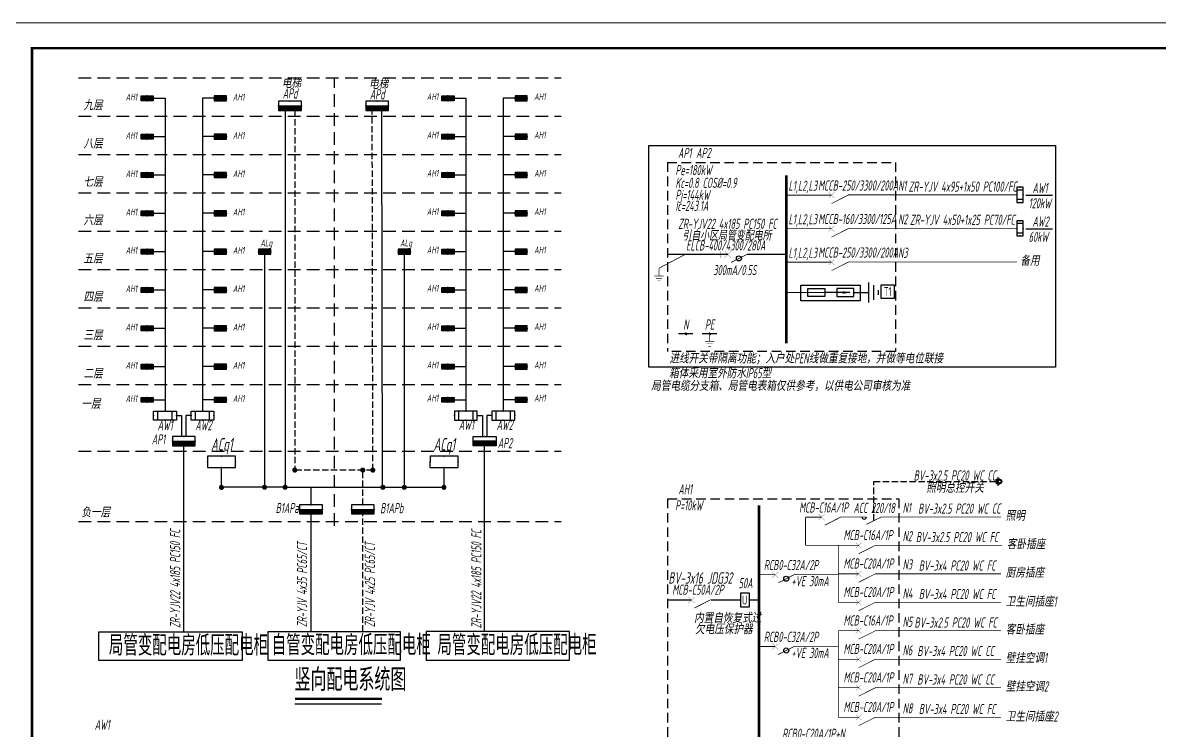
# Model space of a CAD drawing. Extents: x 3443499 to 7125205, y -1700016 to -264854.
# Drawn here: x 3594040 to 3638806, y -787140 to -759270 of the extents above; entities that cross this region are included whole.
import ezdxf
from ezdxf.enums import TextEntityAlignment as Align

# ---------------------------------------------------------------- set-up
doc = ezdxf.new("R2010")
doc.units = 0
doc.header["$LTSCALE"] = 1000
doc.header["$MEASUREMENT"] = 0
for name, pattern in [('CONTINOUS', [0]), ('DASH', [0.35, 0.25, -0.1]), ('DASH4', [0.1875, 0.125, -0.0625]), ('DASHED', [0.75, 0.5, -0.25])]:
    doc.linetypes.add(name, pattern=pattern)
doc.layers.get('0').update_dxf_attribs({"linetype": 'CONTINUOUS'})
for name, color, linetype in [('!!电气', 1, 'CONTINUOUS'), ('ANNO-NOTE', 7, 'CONTINUOUS'), ('DIM-照明', 7, 'CONTINUOUS'), ('ELEMENT', 3, 'CONTINUOUS'), ('EQUIP', 3, 'CONTINUOUS'), ('EQUIP-照明', 3, 'CONTINUOUS'), ('EQUIP-箱柜', 3, 'CONTINUOUS'), ('WIRE-SECU-1', 30, 'CONTINUOUS'), ('WIRE-照明', 2, 'CONTINUOUS'), ('照明平面文字层', 3, 'CONTINUOUS')]:
    doc.layers.add(name, color=color, linetype=linetype)
doc.layers.add('图框', color=147, linetype='CONTINUOUS', lineweight=20)
doc.styles.add('_TCH_LABEL', font='COMPLEX', dxfattribs={"bigfont": 'GBCBIG'})
doc.styles.add('HZTXT', font='gbeitc.shx', dxfattribs={"width": 0.8, "height": 400, "bigfont": 'hztxt.shx'})
doc.styles.add('SM1', font='realsz.shx', dxfattribs={"width": 0.75, "bigfont": 'realhz.shx'})
doc.styles.get("Standard").update_dxf_attribs({"font": 'gbenor.shx', "bigfont": 'gbcbig.shx'})
doc.styles.add('TSSD_Dimension', font='Tssdeng.shx', dxfattribs={"width": 0.7, "bigfont": 'tssdchn.shx'})

# ---------------------------------------------------------------- blocks, each defined once
blk = doc.blocks.new('1107AA')
at = {"color": 3, "linetype": 'Continuous'}
for points, const_width in [([(0, -7.5), (-3.79, 0)], 0.3), ([(-1.25, 1.25), (1.25, -1.25)], 0.1), ([(1.25, 1.25), (-1.25, -1.25)], 0.1)]:
    blk.add_lwpolyline(points, dxfattribs=dict(at, const_width=const_width))
blk = doc.blocks.new('0114')
at = {"color": 3, "linetype": 'Continuous', "const_width": 0.3}
for points in [[(0, 0), (0, -4.58)], [(-2.75, -4.58), (2.75, -4.58)], [(-1.83, -6.01), (1.83, -6.01)], [(-0.86, -7.5), (0.86, -7.5)]]:
    blk.add_lwpolyline(points, dxfattribs=at)
blk = doc.blocks.new('*X31')
at = {"color": 0}
for p, q in [((197.1, 124.2), (199.7, 126.7)), ((197.2, 123.8), (200.1, 126.7)), ((197.2, 124.6), (199.2, 126.7)), ((197.3, 123.4), (200.4, 126.6)), ((197.3, 125.2), (198.6, 126.5)), ((197.4, 123.1), (200.7, 126.5)), ((197.5, 122.9), (201, 126.3)), ((197.7, 122.6), (201.2, 126.1)), ((197.9, 122.4), (201.4, 125.9)), ((198.1, 122.2), (201.6, 125.7)), ((198.4, 122), (201.8, 125.4)), ((198.7, 121.9), (201.9, 125.2)), ((199, 121.8), (202, 124.8)), ((199.4, 121.7), (202.1, 124.5)), ((199.8, 121.7), (202.1, 124.1)), ((200.3, 121.8), (202, 123.5)), ((201.2, 122.3), (201.6, 122.7))]:
    blk.add_line(p, q, dxfattribs=at)
blk = doc.blocks.new('HC000089')
at = {"color": 4, "linetype": 'Continuous', "const_width": 0.2}
blk.add_lwpolyline([(-1.8, -1.8, 0.198912), (0, -2.5, 0.198912), (1.8, -1.8, 0.198912), (2.5, 0, 0.198912), (1.8, 1.8, 0.198912), (0, 2.5, 0.198912), (-1.8, 1.8, 0.198912), (-2.5, 0, 0.198912)], format="xyb", close=True, dxfattribs=at)
at = {"color": 4}
blk.add_blockref('*X31', (-199.6, -124.2), dxfattribs=at)
blk = doc.blocks.new('A$C7C37685A')
at = {"layer": 'ELEMENT'}
for p, q in [((294, 104), (294, -104)), ((745, 104), (294, 104)), ((641, 0), (294, 0)), ((745, -104), (745, 104)), ((1135, -260), (1135, 260)), ((1264, -195), (1264, 195)), ((1394, -65), (1394, 65)), ((294, -104), (745, -104))]:
    blk.add_line(p, q, dxfattribs=at)
for points in [[(294, 0), (0, 0)], [(745, 0), (1135, 0)]]:
    blk.add_lwpolyline(points, dxfattribs=at)
for points in [[(658, 0), (450, -35), (450, 35), (658, 0)], [(450, 35), (658, 0), (450, -35), (450, 35)], [(450, -35), (450, 35), (658, 0), (450, 35)]]:
    blk.add_solid(points, dxfattribs=at)
blk = doc.blocks.new('A$C64190E90')
at = {"layer": 'DIM-照明', "color": 3}
blk.add_lwpolyline([(0, 104), (450, 104), (450, -104), (0, -104)], close=True, dxfattribs=at)
at = {"layer": 'DIM-照明'}
blk.add_blockref('A$C7C37685A', (466, 0), dxfattribs=at)
blk = doc.blocks.new('A$C5F6A5641')
at = {"layer": 'WIRE-照明', "color": 3}
for p, q in [((0, 0), (2337, 0)), ((0, -611), (0, 0)), ((2337, 0), (2337, -611)), ((2337, -611), (0, -611))]:
    blk.add_line(p, q, dxfattribs=at)
blk = doc.blocks.new('$equip$00001428')
for p, q in [((0.75, 0.6), (-0.75, 0.6)), ((-0.75, 0.6), (-0.75, 0)), ((-0.75, 0), (0.75, 0)), ((-0.469, 0.6), (-0.469, 0)), ((0.469, 0.6), (0.469, 0)), ((0.75, 0), (0.75, 0.6))]:
    blk.add_line(p, q)
for p in [(-0.75, 0.3), (0, 0.6), (0, 0), (0.75, 0.3)]:
    blk.add_point(p)
at = {"style": '_TCH_LABEL', "flags": 9}
blk.add_attdef('A', (0, 0), '', height=0.00002, dxfattribs=at)
blk = doc.blocks.new('A$C2FB505A5')
at = {"color": 3, "linetype": 'Continuous'}
for points, const_width in [([(-125, -125), (125, 125)], 10), ([(-125, 125), (125, -125)], 10), ([(771, 11), (125, -316)], 30)]:
    blk.add_lwpolyline(points, dxfattribs=dict(at, const_width=const_width))
at = {"layer": 'DIM-照明', "color": 3, "linetype": 'Continuous', "const_width": 28.8}
blk.add_lwpolyline([(771, 11), (1064, 11)], dxfattribs=at)
at = {"layer": 'DIM-照明', "color": 3, "linetype": 'Continuous'}
blk.add_circle((438, -157), 100, dxfattribs=at)
blk = doc.blocks.new('*X10')
at = {"color": 0}
for p, q in [((-250, 33), (-183, 100)), ((-250, 68), (-218, 100)), ((-247, 0), (-147, 100)), ((-212, 0), (-112, 100)), ((-177, 0), (-77, 100)), ((-141, 0), (-41, 100)), ((-106, 0), (-6, 100)), ((-71, 0), (29, 100)), ((-35, 0), (65, 100)), ((0, 0), (100, 100)), ((35, 0), (135, 100)), ((71, 0), (171, 100)), ((106, 0), (206, 100)), ((141, 0), (241, 100)), ((177, 0), (250, 73)), ((212, 0), (250, 38)), ((247, 0), (250, 3))]:
    blk.add_line(p, q, dxfattribs=at)
blk = doc.blocks.new('$equip$00001414')
for p, q in [((0.75, 0.6), (-0.75, 0.6)), ((-0.75, 0.6), (-0.75, 0)), ((-0.75, 0.3), (0.75, 0.3)), ((-0.75, 0), (0.75, 0)), ((0.75, 0), (0.75, 0.6))]:
    blk.add_line(p, q)
at = {"const_width": 0.3}
blk.add_lwpolyline([(-0.75, 0.15), (0.75, 0.15)], dxfattribs=at)
for p in [(-0.75, 0.3), (0, 0.6), (0, 0), (0.75, 0.3)]:
    blk.add_point(p)
at = {"xscale": 0.00300000000061118, "yscale": 0.00300000000061118, "zscale": 0.00300000000061118}
blk.add_blockref('*X10', (0, 0), dxfattribs=at)
at = {"style": '_TCH_LABEL', "flags": 9}
blk.add_attdef('A', (0, 0), '', height=0.00002, dxfattribs=at)
blk = doc.blocks.new('*X8')
at = {"color": 0}
for p, q in [((-250, 33), (-83, 200)), ((-250, 68), (-118, 200)), ((-250, 104), (-154, 200)), ((-250, 139), (-189, 200)), ((-250, 174), (-224, 200)), ((-247, 0), (-47, 200)), ((-212, 0), (-12, 200)), ((-177, 0), (23, 200)), ((-141, 0), (59, 200)), ((-106, 0), (94, 200)), ((-71, 0), (129, 200)), ((-35, 0), (165, 200)), ((0, 0), (200, 200)), ((35, 0), (235, 200)), ((71, 0), (250, 179)), ((106, 0), (250, 144)), ((141, 0), (250, 109)), ((177, 0), (250, 73)), ((212, 0), (250, 38)), ((247, 0), (250, 3))]:
    blk.add_line(p, q, dxfattribs=at)
blk = doc.blocks.new('$equip$00001421')
for p, q in [((0.75, 0.6), (-0.75, 0.6)), ((-0.75, 0.6), (-0.75, 0)), ((-0.75, 0), (0.75, 0)), ((0.75, 0), (0.75, 0.6))]:
    blk.add_line(p, q)
at = {"const_width": 0.6}
blk.add_lwpolyline([(-0.75, 0.3), (0.75, 0.3)], dxfattribs=at)
for p in [(-0.75, 0.3), (0, 0.6), (0, 0), (0.75, 0.3)]:
    blk.add_point(p)
at = {"xscale": 0.00300000000061118, "yscale": 0.00300000000061118, "zscale": 0.00300000000061118}
blk.add_blockref('*X8', (0, 0), dxfattribs=at)
at = {"style": '_TCH_LABEL', "flags": 9}
blk.add_attdef('A', (0, 0), '', height=0.00002, dxfattribs=at)
blk = doc.blocks.new('A$C46350062')
at = {"layer": 'DIM-照明', "color": 3, "linetype": 'Continuous', "const_width": 28.8}
for points in [[(-590, 0), (-868, 0)], [(0, 0), (-590, -298)]]:
    blk.add_lwpolyline(points, dxfattribs=at)
at = {"layer": 'DIM-照明', "color": 3, "linetype": 'Continuous'}
blk.add_arc((-678, 0), 88.4, 180.9398, 0, dxfattribs=at)
blk = doc.blocks.new('$equip$00001230')
for p, q in [((0.25, 0.71), (0.25, 0.39)), ((0.25, 0.39), (0.5, 0.39)), ((0.5, 0.39), (0.5, -0.39)), ((0.5, -0.39), (0.25, -0.39)), ((0.25, -0.39), (0.25, -0.71))]:
    blk.add_line(p, q)
for radius in [0.357, 0.25]:
    blk.add_circle((0, 0), radius)
at = {"layer": 'EQUIP-照明'}
for p in [(-0.36, 0), (0, 0.36), (0.5, 0), (0, -0.36)]:
    blk.add_point(p, dxfattribs=at)
at = {"layer": 'EQUIP-照明', "flags": 9}
blk.add_attdef('A', (0, 0), '', height=0.00002, dxfattribs=at)
blk = doc.blocks.new('$equip$00001413')
for p, q in [((0.75, 0.6), (-0.75, 0.6)), ((-0.75, 0.6), (-0.75, 0)), ((-0.75, 0), (0.75, 0)), ((0.75, 0), (0.75, 0.6))]:
    blk.add_line(p, q)
for p in [(-0.75, 0.3), (0, 0.6), (0, 0), (0.75, 0.3)]:
    blk.add_point(p)
at = {"style": '_TCH_LABEL', "flags": 9}
blk.add_attdef('A', (0, 0), '', height=0.00002, dxfattribs=at)
blk = doc.blocks.new('A$C7F327A38')
at = {"layer": 'DIM-照明'}
blk.add_lwpolyline([(0, 329), (555, 329), (555, 0), (0, 0)], close=True, dxfattribs=at)
at = {"layer": 'EQUIP', "style": 'TSSD_Dimension', "width": 0.7}
blk.add_text('U', height=350, rotation=90, dxfattribs=at).set_placement((280, 153), align=Align.MIDDLE)

msp = doc.modelspace()

# ---------------------------------------------------------------- linework, layer by layer
at = {"layer": '!!电气', "color": 1}
msp.add_lwpolyline([(3618707.5, -764099.7), (3634716.5, -764099.7), (3634716.5, -772831.3), (3618707.5, -772831.3)], close=True, dxfattribs=at)
at = {"layer": '!!电气', "color": 2, "linetype": 'DASH'}
msp.add_lwpolyline([(3627565.1, -778883.2), (3627567, -777339.9), (3632399.4, -777339.9)], dxfattribs=at)
at = {"layer": '!!电气'}
for points in [[(3597041.3, -783256.1), (3602680.6, -783256.1), (3602680.6, -784397.4), (3597041.3, -784397.4)], [(3603710.8, -783253.4), (3608904.9, -783253.4), (3608904.9, -784394.6), (3603710.8, -784394.6)], [(3615574.4, -783246), (3609935.1, -783246), (3609935.1, -784377.1), (3615574.4, -784377.1)]]:
    msp.add_lwpolyline(points, close=True, dxfattribs=at)
at = {"color": 3, "linetype": 'Continuous'}
for points, const_width in [([(3621536.2, -768280.9), (3621536.2, -768532.3)], 10), ([(3621689.1, -768522.9), (3621939.1, -768272.9)], 10), ([(3621689.1, -768272.9), (3621939.1, -768522.9)], 10), ([(3622585.6, -768387.1), (3621939.1, -768713.9)], 30), ([(3625379.7, -778870.9), (3625629.7, -778620.9)], 10), ([(3625379.7, -778620.9), (3625629.7, -778870.9)], 10), ([(3626276.2, -778735), (3625629.7, -779061.8)], 30), ([(3620245, -782133), (3620495, -781883)], 10), ([(3620245, -781883), (3620495, -782133)], 10), ([(3621141.4, -781997.1), (3620495, -782323.9)], 30)]:
    msp.add_lwpolyline(points, dxfattribs=dict(at, const_width=const_width))
at = {"layer": 'ANNO-NOTE', "color": 7}
msp.add_line((3604759.7, -786098.2), (3608170.4, -786098.2), dxfattribs=at)
msp.add_line((3604759.7, -786098.2), (3608170.4, -786098.2), dxfattribs=at)
at = {"layer": 'DIM-照明', "color": 84, "linetype": 'DASHED'}
for p, q in [((3596234, -761446.7), (3615249.1, -761446.7)), ((3606318.3, -779084.9), (3606318.3, -761446.7)), ((3596234, -762956.4), (3615249.1, -762956.4)), ((3596234, -764466), (3615249.1, -764466)), ((3596234, -765975.7), (3615249.1, -765975.7)), ((3596234, -767485.3), (3615249.1, -767485.3)), ((3596234, -768994.9), (3615249.1, -768994.9)), ((3596234, -770504.6), (3615249.1, -770504.6)), ((3596234, -772014.2), (3615249.1, -772014.2)), ((3596234, -773523.9), (3615249.1, -773523.9)), ((3596234, -776140.7), (3615249.1, -776140.7)), ((3596234, -778919.3), (3615249.1, -778919.3))]:
    msp.add_line(p, q, dxfattribs=at)
at = {"layer": 'DIM-照明', "color": 7, "linetype": 'CONTINOUS'}
for p, q in [((3599182.1, -762247.8), (3599646.6, -762247.8)), ((3601585.6, -762247.8), (3601121.1, -762247.8)), ((3611030, -762247.8), (3611494.6, -762247.8)), ((3613433.6, -762247.8), (3612969, -762247.8)), ((3599182.1, -763757.4), (3599646.6, -763757.4)), ((3601585.6, -763757.4), (3601121.1, -763757.4)), ((3611030, -763757.4), (3611494.6, -763757.4)), ((3613433.6, -763757.4), (3612969, -763757.4)), ((3599182.1, -765267), (3599646.6, -765267)), ((3601585.6, -765267), (3601121.1, -765267)), ((3611030, -765267), (3611494.6, -765267)), ((3613433.6, -765267), (3612969, -765267)), ((3599182.1, -766776.7), (3599646.6, -766776.7)), ((3601585.6, -766776.7), (3601121.1, -766776.7)), ((3611030, -766776.7), (3611494.6, -766776.7)), ((3613433.6, -766776.7), (3612969, -766776.7)), ((3599182.1, -768286.3), (3599646.6, -768286.3)), ((3601585.6, -768286.3), (3601121.1, -768286.3)), ((3611030, -768286.3), (3611494.6, -768286.3)), ((3613433.6, -768286.3), (3612969, -768286.3)), ((3599182.1, -769796), (3599646.6, -769796)), ((3601585.6, -769796), (3601121.1, -769796)), ((3611030, -769796), (3611494.6, -769796)), ((3613433.6, -769796), (3612969, -769796)), ((3599182.1, -771305.6), (3599646.6, -771305.6)), ((3601585.6, -771305.6), (3601121.1, -771305.6)), ((3611030, -771305.6), (3611494.6, -771305.6)), ((3613433.6, -771305.6), (3612969, -771305.6)), ((3599182.1, -772815.3), (3599646.6, -772815.3)), ((3601585.6, -772815.3), (3601121.1, -772815.3)), ((3611030, -772815.3), (3611494.6, -772815.3)), ((3613433.6, -772815.3), (3612969, -772815.3)), ((3599182.1, -774121.7), (3599646.6, -774121.7)), ((3601585.6, -774121.7), (3601121.1, -774121.7)), ((3611030, -774121.7), (3611494.6, -774121.7)), ((3613433.6, -774121.7), (3612969, -774121.7))]:
    msp.add_line(p, q, dxfattribs=at)
at = {"layer": 'DIM-照明', "color": 7}
for p, q in [((3599646.6, -762247.8), (3599646.6, -774566.2)), ((3601121.1, -762247.8), (3601121.1, -774566.2)), ((3611494.6, -762247.8), (3611494.6, -774566.2)), ((3612969, -762247.8), (3612969, -774566.2)), ((3608212.1, -777568.5), (3608188.5, -762724.1)), ((3633549.5, -766062), (3634607.4, -766062)), ((3633549.5, -767382), (3634607.4, -767382)), ((3603569.4, -777568.5), (3603569.4, -768385.8)), ((3609072.1, -777568.5), (3609072.1, -768385.8)), ((3600096.6, -774746.2), (3600299.6, -774746.2)), ((3600299.6, -774746.2), (3600299.6, -775570.4)), ((3600671.1, -774746.2), (3600468.2, -774746.2)), ((3600468.2, -774746.2), (3600468.2, -775570.4)), ((3611944.6, -774746.2), (3612147.5, -774746.2)), ((3612147.5, -774746.2), (3612147.5, -775570.4)), ((3612519, -774746.2), (3612316.1, -774746.2)), ((3612316.1, -774746.2), (3612316.1, -775570.4)), ((3600383.9, -783267), (3600383.9, -775930.4)), ((3612231.8, -783267), (3612231.8, -775930.4)), ((3601870.9, -777572.8), (3601871.2, -776790.2)), ((3610633.7, -777572.8), (3610634, -776790.2)), ((3604374.4, -777568.5), (3601870.9, -777568.5)), ((3606673.1, -777568.5), (3607830.3, -777568.5)), ((3607423.8, -777567.3), (3608212.1, -777568.5)), ((3608224.5, -777569.1), (3610633.7, -777569.4)), ((3605394.8, -783253.4), (3605394.8, -778617.3))]:
    msp.add_line(p, q, dxfattribs=at)
at = {"layer": 'DIM-照明', "color": 7, "linetype": 'DASH'}
for p, q in [((3604756.3, -762724.4), (3604756.3, -776891.1)), ((3607830.3, -776891.1), (3607806.6, -762724.1)), ((3607830.3, -776891.7), (3604756.3, -776891.1)), ((3607433.2, -783253.4), (3607433.2, -778617.3))]:
    msp.add_line(p, q, dxfattribs=at)
at = {"layer": 'DIM-照明', "color": 3, "linetype": 'DASH4', "ltscale": 3}
for p, q in [((3619430.5, -764770.1), (3628417.3, -764770.1)), ((3619430.5, -764770.1), (3619430.5, -772224.5)), ((3628417.3, -764770.1), (3628417.3, -772224.5)), ((3628417.3, -772224.5), (3619430.5, -772224.5)), ((3619441.4, -778021.5), (3628552.3, -778021.6)), ((3619441.4, -778021.5), (3619441.4, -789675)), ((3628552.4, -778021.6), (3628552.3, -789675.1))]:
    msp.add_line(p, q, dxfattribs=at)
at = {"layer": 'DIM-照明', "color": 7}
for points in [[(3604374.4, -762724.4), (3604374.4, -777568.5), (3606673.1, -777568.5)], [(3605394.8, -778257.3), (3605394.8, -777553.6)]]:
    msp.add_lwpolyline(points, dxfattribs=at)
at = {"layer": 'DIM-照明', "color": 3, "const_width": 100}
for points in [[(3624113.6, -765282), (3624113.6, -771894.6)], [(3623037.1, -778284.3), (3623037.1, -789395.8)]]:
    msp.add_lwpolyline(points, dxfattribs=at)
at = {"layer": 'DIM-照明', "color": 3, "linetype": 'Continuous'}
for points, const_width in [([(3624113.6, -766062), (3625895.5, -766062)], 28.8), ([(3626548.6, -766050.3), (3633201, -766050.3)], 28.8), ([(3624113.6, -767382), (3625895.5, -767382)], 28.8), ([(3626548.6, -767370.2), (3633201, -767370.2)], 28.8), ([(3619101.1, -768940.5), (3620130.7, -768397.9)], 28.8), ([(3619430.5, -768397.9), (3621814.1, -768397.9)], 49.9), ([(3622574.6, -768397.9), (3624113.6, -768397.9)], 49.9), ([(3622585.6, -768387.1), (3622877.9, -768387.1)], 28.8), ([(3624113.6, -768701.9), (3625895.5, -768701.9)], 28.8), ([(3626548.6, -768690.1), (3633201, -768690.1)], 28.8), ([(3624113.6, -769896.7), (3626261.4, -769896.7)], 47.2), ([(3619863.3, -771521.6), (3620443.8, -771521.6)], 47.5), ([(3620800.8, -771517.4), (3621381.2, -771517.4)], 47.5), ([(3624872.8, -778745.9), (3625504.7, -778745.9)], 28.8), ([(3624872.8, -779856.7), (3624872.8, -778745.9)], 28.8), ([(3626276.2, -778735), (3626568.5, -778735)], 28.8), ([(3626568.5, -778735), (3626989.9, -778735)], 28.8), ([(3627860.1, -778734.1), (3632567.3, -778734.1)], 28.8), ([(3626164, -779856.7), (3624872.8, -779856.7)], 28.8), ([(3626164, -779856.7), (3626965.1, -779856.7)], 28.8), ([(3626164, -779856.7), (3626164.2, -782099.6)], 28.8), ([(3627622.2, -779856.7), (3632611.1, -779856)], 28.8), ([(3623037.1, -781012.9), (3623675.5, -781012.9)], 28.8), ([(3624739.3, -781002), (3626164.2, -781002)], 28.8), ([(3626164.2, -780978), (3626965.2, -780978)], 28.8), ([(3627622.3, -780977.9), (3632567.4, -780977.7)], 28.8), ([(3619441.4, -782008), (3620370, -782008)], 52.6), ([(3621147.3, -782008), (3622315.3, -782008)], 52.6), ([(3622652, -782008), (3623037.1, -782008)], 52.6), ([(3626164.2, -782099.6), (3626965.2, -782099.6)], 28.8), ([(3627622.3, -782099.5), (3632567.4, -782099.3)], 28.8), ([(3626164.3, -783221.2), (3626164.2, -786628.1)], 28.8), ([(3626164.3, -783221.2), (3626965.3, -783221.2)], 28.8), ([(3627622.4, -783221.2), (3632567.5, -783220.9)], 28.8), ([(3623037.1, -783840), (3623675.5, -783840)], 28.8), ([(3624739.4, -783829.2), (3626164.3, -783829.2)], 28.8), ([(3626164.3, -784342.8), (3626965.4, -784342.8)], 28.8), ([(3627622.5, -784342.8), (3632567.5, -784342.5)], 28.8), ([(3626164.4, -785464.5), (3626965.4, -785464.4)], 28.8), ([(3627622.5, -785464.4), (3632567.6, -785464.1)], 28.8), ([(3626164.2, -786628.1), (3626965.2, -786628.1)], 28.8), ([(3627622.3, -786628), (3632567.4, -786627.7)], 28.8)]:
    msp.add_lwpolyline(points, dxfattribs=dict(at, const_width=const_width))
at = {"layer": 'DIM-照明', "const_width": 100}
for points in [[(3604706.3, -776891.1, 1), (3604806.3, -776891.1, 1)], [(3607383.2, -776891.1, 1), (3607483.2, -776891.1, 1)], [(3607780.3, -776891.7, 1), (3607880.3, -776891.7, 1)], [(3601916, -777573.7, -1), (3601816, -777573.6, -1)], [(3603614.5, -777567.4, -1), (3603514.5, -777567.3, -1)], [(3604324.4, -777568.5, 1), (3604424.4, -777568.5, 1)], [(3608174.5, -777569.1, 1), (3608274.5, -777569.1, 1)], [(3609022.1, -777568.5, 1), (3609122.1, -777568.5, 1)], [(3610678.8, -777570.3, -1), (3610578.8, -777570.3, -1)]]:
    msp.add_lwpolyline(points, format="xyb", close=True, dxfattribs=at)
at = {"layer": 'DIM-照明', "color": 7, "linetype": 'DASH'}
msp.add_lwpolyline([(3607433.2, -778257.3), (3607433.2, -776891.1)], dxfattribs=at)
at = {"layer": 'WIRE-SECU-1', "color": 7, "const_width": 98.5}
msp.add_lwpolyline([(3604758.6, -785904.1), (3608192.1, -785904.1)], dxfattribs=at)
msp.add_lwpolyline([(3604758.6, -785904.1), (3608192.1, -785904.1)], dxfattribs=at)
at = {"layer": '图框'}
msp.add_lwpolyline([(3591906.7, -759270.3), (3676006.7, -759270.3), (3676006.7, -818670.3), (3591906.7, -818670.3)], close=True, dxfattribs=at)
at = {"layer": '图框', "const_width": 100}
msp.add_lwpolyline([(3675006.7, -817670.3), (3675006.7, -760270.3), (3594406.7, -760270.3), (3594406.7, -817670.3)], close=True, dxfattribs=at)
at = {"layer": '照明平面文字层', "color": 7}
msp.add_lwpolyline([(3627846.3, -769588.7), (3628360.2, -769588.7), (3628360.2, -770136.5), (3627846.3, -770136.5)], close=True, dxfattribs=at)

# ---------------------------------------------------------------- block references
at = {"layer": '!!电气', "color": 1}
msp.add_blockref('A$C46350062', (3627860.1, -778734.1), dxfattribs=at)
at = {"layer": 'DIM-照明', "linetype": 'Continuous', "xscale": 87.60960006713867, "yscale": 87.60960006713867, "zscale": 87.60960006713867, "rotation": 90}
for p in [(3625895.5, -766062), (3625895.5, -767382), (3625895.5, -768701.9), (3626965.1, -779856.7), (3626965.3, -780978), (3626965.3, -782099.6), (3626965.3, -783221.2), (3626965.3, -784342.8), (3626965.4, -785464.4), (3626965.3, -786628.1)]:
    msp.add_blockref('1107AA', p, dxfattribs=at)
at = {"layer": 'DIM-照明', "color": 3, "linetype": 'Continuous', "xscale": -66.50000000000003, "yscale": 66.5, "zscale": 66.49999999999999, "rotation": 1.643353773062017e-06}
msp.add_blockref('0114', (3619101.1, -768940.5), dxfattribs=at)
at = {"layer": 'DIM-照明', "xscale": 14.62999999523163, "yscale": 14.62999999523163, "zscale": 14.62999999523163}
for p in [(3620165.5, -771521.7), (3621102, -771521.7)]:
    msp.add_blockref('HC000089', p, dxfattribs=at)
at = {"layer": 'DIM-照明', "linetype": 'DASH', "xscale": -66.50000000000003, "yscale": 66.5, "zscale": 66.49999999999999, "rotation": 1.643353773062017e-06}
msp.add_blockref('0114', (3621096.6, -771516.3), dxfattribs=at)
at = {"layer": 'EQUIP', "color": 0, "rotation": 270}
msp.add_blockref('A$C7F327A38', (3622322.8, -781730.6), dxfattribs=at)
at = {"layer": 'EQUIP-照明', "xscale": 240.0000000000002, "yscale": 240.0000000000002, "zscale": 240.0000000000002, "rotation": 180.0000351236171}
msp.add_blockref('$equip$00001230', (3632519.4, -777339.9), dxfattribs=at)
at = {"layer": 'EQUIP-箱柜'}
for name, p, xscale, yscale, zscale in [('$equip$00001421', (3598942.1, -762347.2), -320, 320, 320), ('$equip$00001421', (3601825.6, -762347.2), 320, 320, 320), ('$equip$00001414', (3604565.4, -762724.4), 600, 600, 600), ('$equip$00001414', (3607997.6, -762724.1), 600, 600, 600), ('$equip$00001421', (3610790, -762347.2), -320, 320, 320), ('$equip$00001421', (3613673.6, -762347.2), 320, 320, 320), ('$equip$00001421', (3598942.1, -763856.8), -320, 320, 320), ('$equip$00001421', (3601825.6, -763856.8), 320, 320, 320), ('$equip$00001421', (3610790, -763856.8), -320, 320, 320), ('$equip$00001421', (3613673.6, -763856.8), 320, 320, 320), ('$equip$00001421', (3598942.1, -765366.5), -320, 320, 320), ('$equip$00001421', (3601825.6, -765366.5), 320, 320, 320), ('$equip$00001421', (3610790, -765366.5), -320, 320, 320), ('$equip$00001421', (3613673.6, -765366.5), 320, 320, 320), ('$equip$00001421', (3598942.1, -766876.1), -320, 320, 320), ('$equip$00001421', (3601825.6, -766876.1), 320, 320, 320), ('$equip$00001421', (3610790, -766876.1), -320, 320, 320), ('$equip$00001421', (3613673.6, -766876.1), 320, 320, 320), ('$equip$00001421', (3598942.1, -768385.7), -320, 320, 320), ('$equip$00001421', (3601825.6, -768385.7), 320, 320, 320), ('$equip$00001421', (3603569.7, -768385.8), 320, 320, 320), ('$equip$00001421', (3609072.1, -768385.8), 320, 320, 320), ('$equip$00001421', (3610790, -768385.7), -320, 320, 320), ('$equip$00001421', (3613673.6, -768385.7), 320, 320, 320), ('$equip$00001421', (3598942.1, -769895.4), -320, 320, 320), ('$equip$00001421', (3601825.6, -769895.4), 320, 320, 320), ('$equip$00001421', (3610790, -769895.4), -320, 320, 320), ('$equip$00001421', (3613673.6, -769895.4), 320, 320, 320), ('$equip$00001421', (3598942.1, -771405), -320, 320, 320), ('$equip$00001421', (3601825.6, -771405), 320, 320, 320), ('$equip$00001421', (3610790, -771405), -320, 320, 320), ('$equip$00001421', (3613673.6, -771405), 320, 320, 320), ('$equip$00001421', (3598942.1, -772914.7), -320, 320, 320), ('$equip$00001421', (3601825.6, -772914.7), 320, 320, 320), ('$equip$00001421', (3610790, -772914.7), -320, 320, 320), ('$equip$00001421', (3613673.6, -772914.7), 320, 320, 320), ('$equip$00001421', (3598942.1, -774221.1), -320, 320, 320), ('$equip$00001421', (3601825.6, -774221.1), 320, 320, 320), ('$equip$00001421', (3610790, -774221.1), -320, 320, 320), ('$equip$00001421', (3613673.6, -774221.1), 320, 320, 320), ('$equip$00001414', (3600383.9, -775930.4), 600, 600, 600), ('$equip$00001414', (3612231.8, -775930.4), -600, 600, 600), ('$equip$00001414', (3605394.8, -778617.3), 600, 600, 600), ('$equip$00001414', (3607433.2, -778617.3), 600, 600, 600)]:
    msp.add_blockref(name, p, dxfattribs=dict(at, xscale=xscale, yscale=yscale, zscale=zscale))
for name, p, xscale, yscale, zscale, rotation in [('$equip$00001428', (3633201, -766050.3), 400, 400, 400, 270), ('$equip$00001428', (3633201, -767370.2), 400, 400, 400, 270), ('$equip$00001428', (3599646.6, -774566.2), -600, 600, 600, 180), ('$equip$00001428', (3601121.1, -774566.2), -600, 600, 600, 180), ('$equip$00001428', (3611494.6, -774566.2), 600, 600, 600, 180), ('$equip$00001428', (3612969, -774566.2), 600, 600, 600, 180), ('$equip$00001413', (3601871.2, -776790.2), 736.6071428657093, 736.6071428657093, 736.6071428657093, 359.9762906980959), ('$equip$00001413', (3610634, -776790.2), 736.6071428657093, 736.6071428657093, 736.6071428657093, 359.9762906980959)]:
    msp.add_blockref(name, p, dxfattribs=dict(at, xscale=xscale, yscale=yscale, zscale=zscale, rotation=rotation))
at = {"layer": 'WIRE-照明'}
for p in [(3621814.1, -768397.9), (3623675.5, -781012.9), (3623675.5, -783840)]:
    msp.add_blockref('A$C2FB505A5', p, dxfattribs=at)
at = {"layer": 'WIRE-照明', "xscale": 1.5, "yscale": 1.5, "zscale": 1.5}
msp.add_blockref('A$C64190E90', (3624963.4, -769896.7), dxfattribs=at)
at = {"layer": 'WIRE-照明', "color": 3}
msp.add_blockref('A$C5F6A5641', (3624685.1, -769608.6), dxfattribs=at)

# ---------------------------------------------------------------- texts
at = {"color": 0, "style": 'HZTXT', "width": 0.7}
for p in [(3601457, -776127.4), (3610219.8, -776127.4)]:
    msp.add_text('ACq1', height=500, rotation=359.97629, dxfattribs=at).set_placement(p)
at = {"layer": 'DIM-照明', "style": 'HZTXT', "width": 0.7}
for s, height, p in [('电梯', 400, (3604243.5, -761847.5)), ('电梯', 400, (3607675.7, -761884)), ('APd', 400, (3604277.4, -762256.6)), ('APd', 400, (3607709.5, -762288.2)), ('九层', 400, (3596430.8, -762717.1)), ('AH1', 270, (3598093.4, -762333.2)), ('AH1', 270, (3602319.9, -762335.6)), ('AH1', 270, (3609957.1, -762319.5)), ('AH1', 270, (3614183.6, -762322)), ('AH1', 270, (3598093.4, -763845.2)), ('AH1', 270, (3602319.9, -763845.2)), ('AH1', 270, (3609957.1, -763831.6)), ('AH1', 270, (3614183.6, -763831.6)), ('八层', 400, (3596430.8, -764226.7)), ('七层', 400, (3596430.8, -765736.3)), ('AH1', 270, (3598093.4, -765352.5)), ('AH1', 270, (3602319.9, -765352.5)), ('AH1', 270, (3609957.1, -765338.8)), ('AH1', 270, (3614183.6, -765338.8)), ('六层', 400, (3596430.8, -767246)), ('AH1', 270, (3598093.4, -766862.1)), ('AH1', 270, (3602319.9, -766862.1)), ('AH1', 270, (3609957.1, -766848.5)), ('AH1', 270, (3614183.6, -766848.5)), ('AH1', 270, (3598093.4, -768371.8)), ('AH1', 270, (3602319.9, -768371.8)), ('ALg', 270, (3603400.1, -768082)), ('ALg', 270, (3608902.5, -768082)), ('AH1', 270, (3609957.1, -768358.1)), ('AH1', 270, (3614183.6, -768358.1)), ('五层', 400, (3596430.8, -768755.6)), ('四层', 400, (3596430.8, -770265.3)), ('AH1', 270, (3598093.4, -769881.4)), ('AH1', 270, (3602319.9, -769881.4)), ('AH1', 270, (3609957.1, -769867.8)), ('AH1', 270, (3614183.6, -769867.8)), ('AH1', 270, (3598093.4, -771391.1)), ('AH1', 270, (3602319.9, -771391.1)), ('AH1', 270, (3609957.1, -771377.4)), ('AH1', 270, (3614183.6, -771377.4)), ('三层', 400, (3596430.8, -771774.9)), ('AH1', 270, (3598093.4, -772900.7)), ('AH1', 270, (3602319.9, -772900.7)), ('AH1', 270, (3609957.1, -772887.1)), ('AH1', 270, (3614183.6, -772887.1)), ('二层', 400, (3596430.8, -773284.6)), ('AH1', 270, (3598093.4, -774207.1)), ('AH1', 270, (3602319.9, -774207.1)), ('AH1', 270, (3609957.1, -774193.5)), ('AH1', 270, (3614183.6, -774193.5)), ('一层', 400, (3596347.7, -774479.5)), ('AW1', 400, (3599350.1, -775325.2)), ('AW2', 400, (3600837.5, -775325.2)), ('AW1', 400, (3611213.7, -775311.6)), ('AW2', 400, (3612701.2, -775311.6)), ('AP1', 400, (3599121.8, -775879.3)), ('AP2', 400, (3612748.6, -776028.9)), ('负一层', 400, (3596347.7, -778753.5)), ('B1APa', 400, (3604002.4, -778582.6)), ('B1APb', 400, (3608121.9, -778589.3))]:
    msp.add_text(s, height=height, dxfattribs=at).set_placement(p)
at = {"layer": 'DIM-照明', "color": 7, "linetype": 'Continuous', "style": 'HZTXT'}
for s, width, p in [('AP1', 0.7, (3620116.7, -764399.2)), ('AP2', 0.7, (3620851.8, -764399.2)), ('ZR-YJV 4x95+1x50 PC100/FC', 0.65, (3631063.1, -765723.4)), ('ZR-YJV 4x50+1x25 PC70/FC', 0.65, (3631054.4, -767030.3)), ('ZR-YJV22 4x185 PC150 FC', 0.7, (3621798.2, -767189.4)), ('引自小区局管变配电所', 0.65, (3621774.9, -767627.9)), ('ELCB-400/4300/280A', 0.7, (3621731.3, -768041.9)), ('300mA/0.5S', 0.7, (3622089.4, -769012.2)), ('BV-3x2.5 PC20 WC CC', 0.7, (3630757.4, -777102.6)), ('AH1', 0.7, (3620133.2, -777650.6)), ('照明总控开关', 0.7, (3630757.4, -777566.1)), ('BV-3x2.5 PC20 WC CC', 0.7, (3630930.8, -778407.3)), ('BV-3x2.5 PC20 WC FC', 0.7, (3630846.2, -779529.2)), ('BV-3x4 PC20 WC FC', 0.7, (3630846.3, -780650.8)), ('MCB-C50A/2P ', 0.7, (3620710.3, -781603.2)), ('BV-3x4 PC20 WC FC', 0.7, (3630846.3, -781772.5)), ('内置自恢复式过', 0.7, (3621803.3, -782691.3)), ('欠电压保护器', 0.7, (3621652.3, -783132.3)), ('BV-3x2.5 PC20 WC FC', 0.7, (3630787.7, -782894.3)), ('BV-3x4 PC20 WC CC', 0.7, (3630787.7, -784015.9)), ('BV-3x4 PC20 WC CC', 0.7, (3630787.8, -785137.5)), ('BV-3x4 PC20 WC FC', 0.7, (3630846.3, -786300.9))]:
    msp.add_text(s, height=400, dxfattribs=dict(at, width=width)).set_placement(p, align=Align.MIDDLE)
at = {"layer": 'DIM-照明', "color": 7, "linetype": 'Continuous', "style": 'HZTXT', "width": 0.7}
for s, p in [('Pe=180kW', (3619749.9, -765275.1)), ('Kc=0.8 COS%%C=0.9', (3619749.9, -765776.7)), ('L1,L2,L3', (3624201.1, -765890.3)), ('MCCB-250/3300/200A', (3625367.4, -765881.3)), ('N1', (3628519.8, -765893.5)), ('Pj=144kW', (3619749.9, -766250.8)), ('Ic=243.1A', (3619749.9, -766682.7)), ('L1,L2,L3', (3624201.1, -767210.3)), ('MCCB-160/3300/125A', (3625367.4, -767201.2)), ('N2', (3628519.8, -767213.5)), ('L1,L2,L3', (3624201.1, -768530.2)), ('MCCB-250/3300/200A', (3625367.4, -768521.2)), ('N3', (3628519.8, -768533.4)), ('N', (3620055.8, -771358.8)), ('PE', (3620909.8, -771358.8)), ('进线开关带隔离功能；入户处PEN线做重复接地，并做等电位联接', (3619507.8, -772689.3)), ('局管电缆分支箱、局管电表箱仅供参考，以供电公司审核为准', (3618787.4, -773771.1)), ('P=10kW', (3619738.1, -778484.4)), ('MCB-C16A/1P', (3624619.6, -778565.1)), ('N1', (3628698.5, -778577.4)), ('MCB-C16A/1P', (3626367.8, -779649.7)), ('N2', (3628698.5, -779692.5)), ('RCB0-C32A/2P', (3623230.8, -780832.1)), ('MCB-C20A/1P', (3626368, -780771)), ('N3', (3628698.6, -780807.3)), (' 50A', (3622082.6, -781544)), ('+VE 30mA', (3624315.2, -781466)), ('MCB-C20A/1P', (3626368, -781892.6)), ('N4', (3628698.6, -781944.8)), ('MCB-C16A/1P', (3626368, -783014.2)), ('N5', (3628698.7, -783066.4)), ('RCB0-C32A/2P', (3623230.9, -783659.3)), ('MCB-C20A/1P', (3626368, -784135.8)), ('N6', (3628698.7, -784187.7)), ('+VE 30mA', (3624315.3, -784293.2)), ('MCB-C20A/1P', (3626368.1, -785257.4)), ('N7', (3628698.8, -785308.9)), ('MCB-C20A/1P', (3626368, -786421.1)), ('N8', (3628698.6, -786473.3)), ('RCB0-C20A/1P+N', (3623953.2, -787476.3))]:
    msp.add_text(s, height=400, dxfattribs=at).set_placement(p)
at = {"layer": 'DIM-照明', "color": 7}
for s, height, style, width, p in [('AW1', 400, 'HZTXT', 0.7, (3633810, -765979.8)), ('120kW', 400, 'HZTXT', 0.7, (3633660.1, -766582.9)), ('AW2', 400, 'HZTXT', 0.7, (3633810, -767299.7)), ('60kW', 400, 'HZTXT', 0.7, (3633660.1, -767902.8)), ('备用', 400, 'HZTXT', 0.7, (3633331.6, -768844.2)), ('照明', 400, 'HZTXT', 0.7, (3632755.2, -778888.2)), ('客卧插座', 400, 'HZTXT', 0.7, (3632799, -780005.5)), ('厨房插座', 400, 'HZTXT', 0.7, (3632755.3, -781127.2)), ('卫生间插座1', 400, 'HZTXT', 0.7, (3632755.3, -782268.6)), ('客卧插座', 400, 'HZTXT', 0.7, (3632755.4, -783370.4)), ('局管变配电房低压配电柜', 800, 'SM1', 0.75, (3597432.3, -784195.7)), ('自管变配电房低压配电柜', 800, 'SM1', 0.75, (3603844.3, -784182)), ('局管变配电房低压配电柜', 800, 'SM1', 0.75, (3610373.9, -784182)), ('壁挂空调1', 400, 'HZTXT', 0.7, (3632755.4, -784492.2)), ('竖向配电系统图', 883.2, 'SM1', 0.75, (3604746.7, -785589.5)), ('竖向配电系统图', 883.2, 'SM1', 0.75, (3604746.7, -785589.5)), ('壁挂空调2', 400, 'HZTXT', 0.7, (3632755.5, -785613.8)), ('卫生间插座2', 400, 'HZTXT', 0.7, (3632755.3, -786797))]:
    msp.add_text(s, height=height, dxfattribs=dict(at, style=style, width=width)).set_placement(p)
at = {"layer": 'DIM-照明', "color": 1, "linetype": 'Continuous', "style": 'HZTXT', "width": 0.7}
msp.add_text('箱体采用室外防水IP65型', height=400, dxfattribs=at).set_placement((3619497.7, -773273.8))
at = {"layer": 'DIM-照明', "color": 7, "linetype": 'Continuous', "style": 'HZTXT', "width": 0.66}
msp.add_text('ACC 220/18', height=400, rotation=0, dxfattribs=at).set_placement((3626765, -778580.9, 0))
at = {"layer": 'DIM-照明', "style": 'HZTXT', "width": 0.7}
for s, p in [('ZR-YJV22 4x185 PC150 FC', (3600242.5, -783113.9)), ('ZR-YJV22 4x185 PC150 FC', (3612106.1, -783127)), ('ZR-YJV 4x35 PC65/CT', (3605242.3, -783078.6)), ('ZR-YJV 4x25 PC65/CT', (3607914.6, -783078.6))]:
    msp.add_text(s, height=400, rotation=90, dxfattribs=at).set_placement(p)
at = {"layer": 'DIM-照明', "color": 7, "style": 'HZTXT', "width": 0.7}
for s, height, p in [('BV-3x16 JDG32 ', 450, (3620818.9, -781138.6)), ('AW1', 400, (3597171.1, -786923))]:
    msp.add_text(s, height=height, dxfattribs=at).set_placement(p, align=Align.MIDDLE)
at = {"layer": '照明平面文字层', "color": 7, "style": 'TSSD_Dimension', "width": 0.7}
msp.add_text('T1', height=350, dxfattribs=at).set_placement((3627955.9, -770033.8))

doc.saveas('drawing.dxf')
